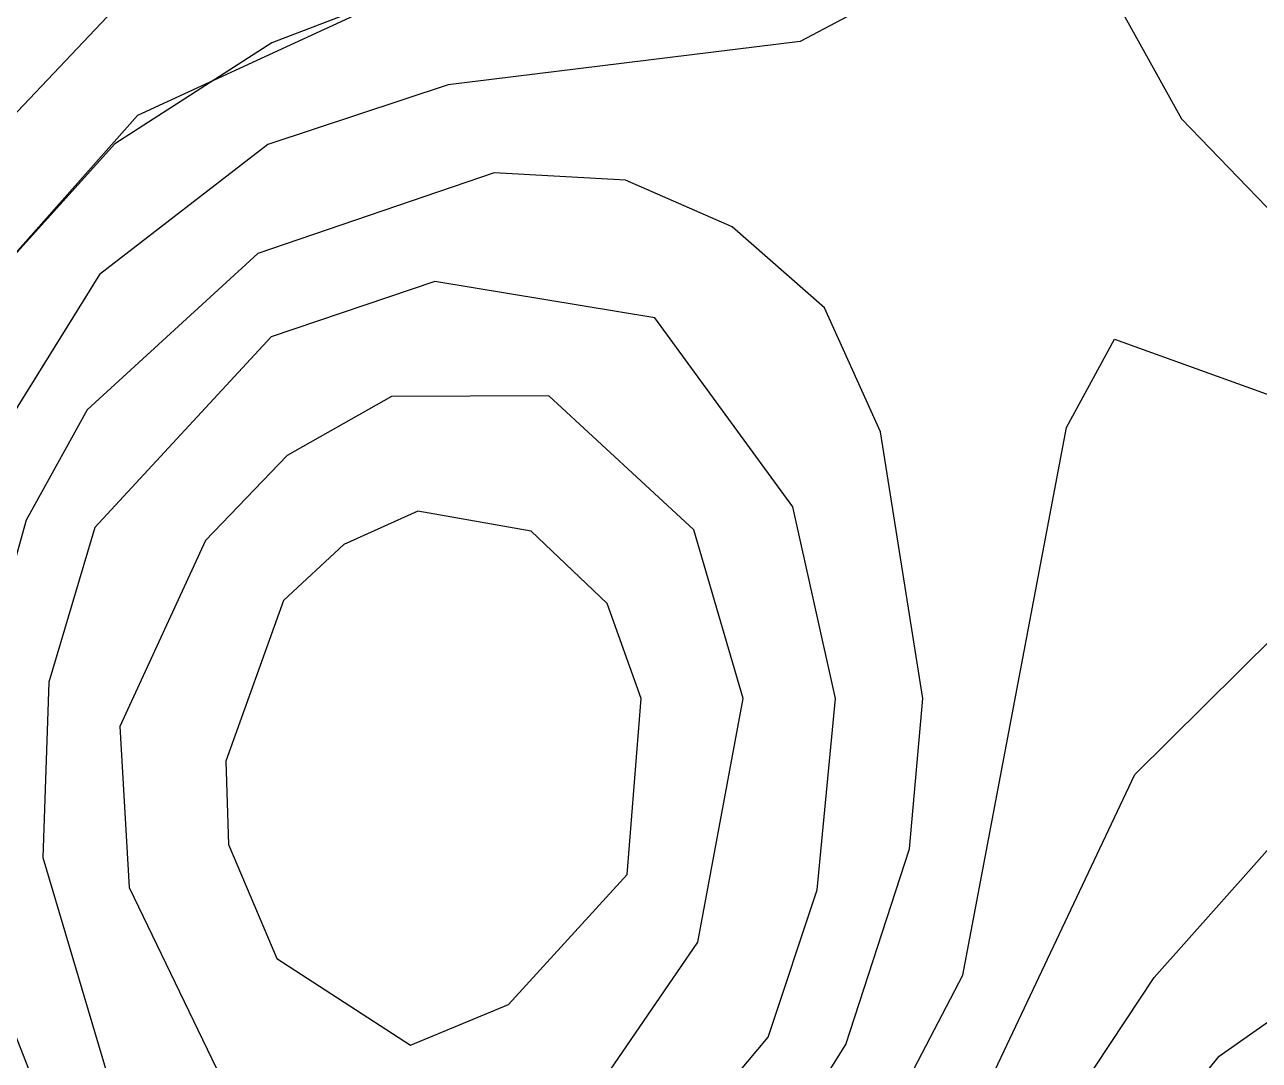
# Model space of a CAD drawing. Extents: x 104.513 to 104.5295, y 28.4567 to 28.4663.
# Drawn here: x 104.519402 to 104.520006, y 28.464813 to 28.46532 of the extents above; entities that cross this region are included whole.
import ezdxf

# ---------------------------------------------------------------- set-up
doc = ezdxf.new("R2010")
doc.units = 0
doc.header["$MEASUREMENT"] = 0
for name, color, linetype in [('Contour_Line_Intermediate', 7, 'Continuous'), ('Contour_Line_Major', 7, 'Continuous'), ('Contour_Line_Minor', 7, 'Continuous'), ('Iso-height_Area', 7, 'Continuous')]:
    doc.layers.add(name, color=color, linetype=linetype)

msp = doc.modelspace()

# ---------------------------------------------------------------- linework, layer by layer
at = {"layer": 'Contour_Line_Intermediate', "color": 0}
msp.add_polyline3d([(104.51970357, 28.4649901, 445), (104.51968698, 28.46503654, 445), (104.51964982, 28.46507192, 445), (104.51959424, 28.46508177, 445), (104.51955813, 28.46506551, 445), (104.5195286, 28.46503807, 445), (104.51950025, 28.46495939, 445), (104.5195017, 28.46491875, 445), (104.51952532, 28.46486289, 445), (104.51959071, 28.46482056, 445), (104.51963873, 28.46484034, 445), (104.51969675, 28.46490401, 445), (104.51970357, 28.4649901, 445)], dxfattribs=at)
at = {"layer": 'Contour_Line_Major', "color": 0}
for points in [[(104.51872322, 28.46477119, 440), (104.51852777, 28.46494841, 440), (104.51851123, 28.46500668, 440), (104.51852614, 28.46506588, 440), (104.5187746, 28.46528206, 440), (104.51906633, 28.46547857, 440), (104.51927701, 28.46556239, 440), (104.51952331, 28.4656137, 440), (104.51968301, 28.46560182, 440), (104.51974154, 28.46557262, 440), (104.51977031, 28.46553184, 440), (104.51977737, 28.46547403, 440), (104.51973751, 28.46540471, 440), (104.51945706, 28.46527542, 440), (104.51937553, 28.4651835, 440), (104.51933181, 28.465082, 440), (104.51931154, 28.46490616, 440), (104.51934301, 28.46475792, 440)], [(104.51984434, 28.46473938, 440), (104.51994522, 28.46495294, 440), (104.5200136, 28.46502059, 440)]]:
    msp.add_polyline3d(points, dxfattribs=at)
at = {"layer": 'Contour_Line_Minor', "color": 0}
for points in [[(104.51868017, 28.46472695, 442), (104.5185669, 28.46482307, 442), (104.51840698, 28.46491393, 442), (104.51835316, 28.46498618, 442), (104.51841415, 28.4650624, 442), (104.51853433, 28.46516967, 442), (104.51886509, 28.46542202, 442), (104.5190763, 28.46555259, 442), (104.51928184, 28.46563198, 442), (104.51952218, 28.46569407, 442), (104.51969339, 28.46570775, 442), (104.51980881, 28.46568559, 442), (104.51985811, 28.46565739, 442), (104.5198878, 28.46560916, 442), (104.51992032, 28.46537953, 442), (104.51993878, 28.46532652, 442), (104.51996816, 28.46527375, 442), (104.52005136, 28.46518767, 442)], [(104.51865791, 28.46479064, 441), (104.51849324, 28.46491485, 441), (104.51844153, 28.46497935, 441), (104.51844077, 28.46499928, 441), (104.51848326, 28.4650707, 441), (104.51856752, 28.46515597, 441), (104.51884947, 28.46537547, 441), (104.51906141, 28.46551084, 441), (104.51922041, 28.46558112, 441), (104.51945219, 28.46564526, 441), (104.51959311, 28.46566528, 441), (104.5196725, 28.4656636, 441), (104.51975607, 28.46564257, 441), (104.519807, 28.46560596, 441), (104.51984284, 28.46555098, 441), (104.51985306, 28.46539793, 441), (104.51982231, 28.46533328, 441), (104.51978147, 28.46531154, 441), (104.51960909, 28.46529045, 441), (104.5195208, 28.46526113, 441), (104.51943843, 28.46519762, 441), (104.51936043, 28.46507219, 441), (104.51934141, 28.46491761, 441), (104.51936315, 28.46480208, 441)], [(104.51874569, 28.46479315, 439), (104.51859973, 28.46492725, 439), (104.5185714, 28.46499215, 439), (104.51857462, 28.46503064, 439), (104.51862099, 28.46510611, 439), (104.51874849, 28.46522238, 439), (104.51906669, 28.46544107, 439), (104.51922375, 28.4655065, 439), (104.51949997, 28.46555929, 439), (104.5195784, 28.46555516, 439), (104.51963654, 28.46551657, 439), (104.51964695, 28.46548031, 439), (104.51961669, 28.46541581, 439), (104.5194423, 28.46532359, 439), (104.51936606, 28.46524347, 439), (104.51932423, 28.46516154, 439), (104.51928482, 28.46501303, 439), (104.51928737, 28.46485051, 439), (104.51932638, 28.46470601, 439)], [(104.51984152, 28.4649901, 442), (104.51982075, 28.46512064, 442), (104.51979343, 28.46518125, 442), (104.51974819, 28.46522082, 442), (104.5196959, 28.46524378, 442), (104.51963167, 28.46524729, 442), (104.51951596, 28.46520778, 442), (104.5194324, 28.46513132, 442), (104.51940252, 28.46507735, 442), (104.51937571, 28.46498119, 442), (104.51938412, 28.46485867, 442), (104.51943299, 28.46473411, 442), (104.51949443, 28.4646685, 442), (104.51953916, 28.46464654, 442), (104.51961338, 28.46464586, 442), (104.51969945, 28.46468521, 442), (104.51974574, 28.46472794, 442), (104.51980385, 28.46482083, 442), (104.519835, 28.46491651, 442), (104.51984152, 28.4649901, 442)], [(104.51979868, 28.4649901, 443), (104.51977794, 28.46508391, 443), (104.51971027, 28.46517643, 443), (104.5196027, 28.46519422, 443), (104.51952258, 28.46516703, 443), (104.51943613, 28.4650737, 443), (104.51941371, 28.46499803, 443), (104.51941072, 28.46491233, 443), (104.51944578, 28.46479428, 443), (104.51952897, 28.46470727, 443), (104.51960368, 28.4646958, 443), (104.51968404, 28.46472692, 443), (104.51976584, 28.46482442, 443), (104.51978984, 28.46489642, 443), (104.51979868, 28.4649901, 443)], [(104.51980549, 28.46474812, 441), (104.51986106, 28.46485472, 441), (104.51991178, 28.46512274, 441), (104.51993535, 28.46516586, 441), (104.52002759, 28.46513258, 441)], [(104.51975348, 28.4649901, 444), (104.51972936, 28.46507269, 444), (104.51965847, 28.46513818, 444), (104.51958138, 28.46513784, 444), (104.51953038, 28.46510908, 444), (104.51949033, 28.46506747, 444), (104.51944843, 28.4649764, 444), (104.51945293, 28.4648976, 444), (104.51950016, 28.46480001, 444), (104.51959666, 28.46474273, 444), (104.51967417, 28.46478752, 444), (104.51973133, 28.46487085, 444), (104.51975348, 28.4649901, 444)], [(104.51985423, 28.46470174, 439), (104.51995471, 28.46485359, 439), (104.52001937, 28.46492613, 439)], [(104.51986743, 28.46466725, 438), (104.51998653, 28.46481505, 438), (104.52006613, 28.46487109, 438)]]:
    msp.add_polyline3d(points, dxfattribs=at)
at = {"layer": 'Iso-height_Area', "color": 0}
for points in [[(104.51861399, 28.46478826, 442), (104.51838492, 28.4649334, 442), (104.5183566, 28.46497504, 442), (104.5183606, 28.46499526, 442), (104.51845313, 28.46510018, 442), (104.51857062, 28.46519806, 442), (104.51890334, 28.46544873, 442), (104.51910786, 28.46556883, 442), (104.5193251, 28.46564529, 442), (104.51952218, 28.46569407, 442), (104.51969339, 28.46570775, 442), (104.51980881, 28.46568559, 442), (104.51985811, 28.46565739, 442), (104.5198878, 28.46560916, 442), (104.51992032, 28.46537953, 442), (104.51993878, 28.46532652, 442), (104.51996816, 28.46527375, 442), (104.52005136, 28.46518767, 442)], [(104.51870207, 28.46474989, 441), (104.51847217, 28.46493697, 441), (104.51844153, 28.46497935, 441), (104.51845548, 28.46502802, 441), (104.51856752, 28.46515597, 441), (104.51877731, 28.46532217, 441), (104.51899235, 28.46547154, 441), (104.51915637, 28.46555677, 441), (104.5194809, 28.4656515, 441), (104.51962958, 28.465666, 441), (104.51975607, 28.46564257, 441), (104.519807, 28.46560596, 441), (104.51984284, 28.46555098, 441), (104.51985306, 28.46539793, 441), (104.51982231, 28.46533328, 441), (104.51978147, 28.46531154, 441), (104.51960909, 28.46529045, 441), (104.5195208, 28.46526113, 441), (104.51943843, 28.46519762, 441), (104.51936043, 28.46507219, 441), (104.51934141, 28.46491761, 441), (104.51936315, 28.46480208, 441)], [(104.51872322, 28.46477119, 440), (104.51852777, 28.46494841, 440), (104.51851123, 28.46500668, 440), (104.51852614, 28.46506588, 440), (104.51863257, 28.4651692, 440), (104.51882322, 28.46531878, 440), (104.51894274, 28.46540496, 440), (104.51910757, 28.4655002, 440), (104.51931015, 28.4655714, 440), (104.51956679, 28.46561674, 440), (104.51964637, 28.46561124, 440), (104.51971404, 28.46558982, 440), (104.51977031, 28.46553184, 440), (104.51977737, 28.46547403, 440), (104.51973751, 28.46540471, 440), (104.51969197, 28.46537575, 440), (104.51952281, 28.46531092, 440), (104.51944606, 28.46526155, 440), (104.51937553, 28.4651835, 440), (104.51933181, 28.465082, 440), (104.51931154, 28.46490616, 440), (104.51934301, 28.46475792, 440)], [(104.51874569, 28.46479315, 439), (104.51859973, 28.46492725, 439), (104.5185714, 28.46499215, 439), (104.51857462, 28.46503064, 439), (104.51862099, 28.46510611, 439), (104.51874849, 28.46522238, 439), (104.51906669, 28.46544107, 439), (104.51922375, 28.4655065, 439), (104.51949997, 28.46555929, 439), (104.5195784, 28.46555516, 439), (104.51963654, 28.46551657, 439), (104.51964695, 28.46548031, 439), (104.51961669, 28.46541581, 439), (104.5194423, 28.46532359, 439), (104.51936606, 28.46524347, 439), (104.51932423, 28.46516154, 439), (104.51928482, 28.46501303, 439), (104.51928737, 28.46485051, 439), (104.51932638, 28.46470601, 439)], [(104.51980549, 28.46474812, 441), (104.51986106, 28.46485472, 441), (104.51991178, 28.46512274, 441), (104.51993535, 28.46516586, 441), (104.52002759, 28.46513258, 441)], [(104.51984434, 28.46473938, 440), (104.51994522, 28.46495294, 440), (104.5200136, 28.46502059, 440)], [(104.51985423, 28.46470174, 439), (104.51995471, 28.46485359, 439), (104.52001937, 28.46492613, 439)], [(104.51986743, 28.46466725, 438), (104.51998653, 28.46481505, 438), (104.52006613, 28.46487109, 438)]]:
    msp.add_polyline3d(points, dxfattribs=at)
for points in [[(104.51984152, 28.4649901, 442), (104.51982075, 28.46512064, 442), (104.51979343, 28.46518125, 442), (104.51974819, 28.46522082, 442), (104.5196959, 28.46524378, 442), (104.51963167, 28.46524729, 442), (104.51951596, 28.46520778, 442), (104.5194324, 28.46513132, 442), (104.51940252, 28.46507735, 442), (104.51937571, 28.46498119, 442), (104.51938412, 28.46485867, 442), (104.51943299, 28.46473411, 442), (104.51949443, 28.4646685, 442), (104.51953916, 28.46464654, 442), (104.51961338, 28.46464586, 442), (104.51969945, 28.46468521, 442), (104.51974574, 28.46472794, 442), (104.51980385, 28.46482083, 442), (104.519835, 28.46491651, 442), (104.51984152, 28.4649901, 442)], [(104.51979868, 28.4649901, 443), (104.51977794, 28.46508391, 443), (104.51971027, 28.46517643, 443), (104.5196027, 28.46519422, 443), (104.51952258, 28.46516703, 443), (104.51943613, 28.4650737, 443), (104.51941371, 28.46499803, 443), (104.51941072, 28.46491233, 443), (104.51944578, 28.46479428, 443), (104.51952897, 28.46470727, 443), (104.51960368, 28.4646958, 443), (104.51968404, 28.46472692, 443), (104.51976584, 28.46482442, 443), (104.51978984, 28.46489642, 443), (104.51979868, 28.4649901, 443)], [(104.51975348, 28.4649901, 444), (104.51972936, 28.46507269, 444), (104.51965847, 28.46513818, 444), (104.51958138, 28.46513784, 444), (104.51953038, 28.46510908, 444), (104.51949033, 28.46506747, 444), (104.51944843, 28.4649764, 444), (104.51945293, 28.4648976, 444), (104.51950016, 28.46480001, 444), (104.51959666, 28.46474273, 444), (104.51967417, 28.46478752, 444), (104.51973133, 28.46487085, 444), (104.51975348, 28.4649901, 444)], [(104.51970357, 28.4649901, 445), (104.51968698, 28.46503654, 445), (104.51964982, 28.46507192, 445), (104.51959424, 28.46508177, 445), (104.51955813, 28.46506551, 445), (104.5195286, 28.46503807, 445), (104.51950025, 28.46495939, 445), (104.5195017, 28.46491875, 445), (104.51952532, 28.46486289, 445), (104.51959071, 28.46482056, 445), (104.51963873, 28.46484034, 445), (104.51969675, 28.46490401, 445), (104.51970357, 28.4649901, 445)]]:
    msp.add_polyline3d(points, close=True, dxfattribs=at)

doc.saveas('drawing.dxf')
